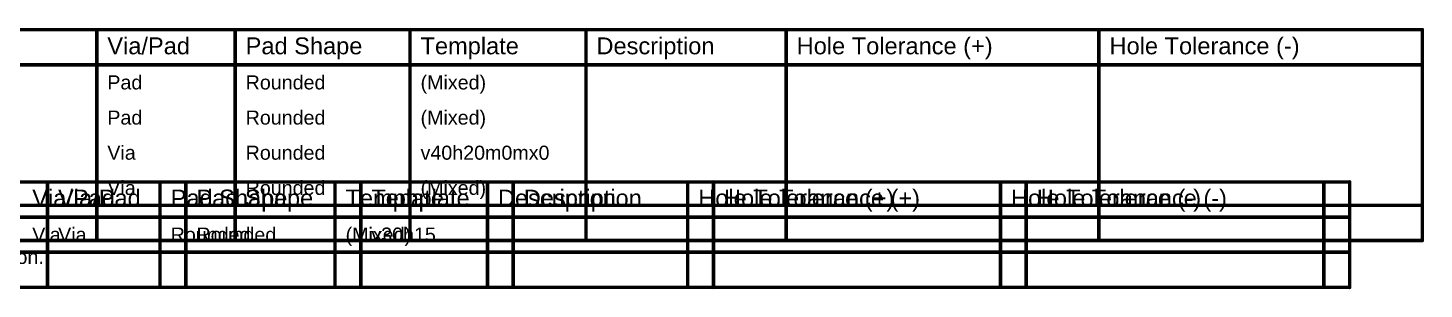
# Model space of a CAD drawing. Header units: inches. Extents: x -6 to 284, y -12 to 154.
# Drawn here: x 133.1 to 284.3, y 39.8 to 68.2 of the extents above; entities that cross this region are included whole.
import ezdxf

# ---------------------------------------------------------------- set-up
doc = ezdxf.new("R2010")
doc.units = ezdxf.units.IN
doc.layers.add('Drill Drawing', color=1, linetype='Continuous')
doc.styles.add('Arial', font='', dxfattribs={"height": 0.2})
doc.styles.get('Arial').set_extended_font_data('Arial')

msp = doc.modelspace()

# ---------------------------------------------------------------- linework, layer by layer
at = {"layer": 'Drill Drawing'}
for points in [[(12.82, 67.96, 0.381, 0.381, 0), (284.12, 67.96, 0.381, 0.381, 0)], [(140.58, 45.1, 0.381, 0.381, 0), (140.58, 67.96, 0.381, 0.381, 0)], [(155.56, 45.1, 0.381, 0.381, 0), (155.56, 67.96, 0.381, 0.381, 0)], [(174.5, 45.1, 0.381, 0.381, 0), (174.5, 67.96, 0.381, 0.381, 0)], [(193.55, 45.1, 0.381, 0.381, 0), (193.55, 67.96, 0.381, 0.381, 0)], [(215.23, 45.1, 0.381, 0.381, 0), (215.23, 67.96, 0.381, 0.381, 0)], [(249.1, 45.1, 0.381, 0.381, 0), (249.1, 67.96, 0.381, 0.381, 0)], [(284.12, 45.1, 0.381, 0.381, 0), (284.12, 67.96, 0.381, 0.381, 0)], [(12.82, 64.15, 0.381, 0.381, 0), (284.12, 64.15, 0.381, 0.381, 0)], [(12.82, 51.45, 0.381, 0.381, 0), (276.25, 51.45, 0.381, 0.381, 0)], [(12.82, 51.45, 0.381, 0.381, 0), (273.46, 51.45, 0.381, 0.381, 0)], [(135.24, 40.02, 0.381, 0.381, 0), (135.24, 51.45, 0.381, 0.381, 0)], [(147.43, 40.02, 0.381, 0.381, 0), (147.43, 51.45, 0.381, 0.381, 0)], [(150.23, 40.02, 0.381, 0.381, 0), (150.23, 51.45, 0.381, 0.381, 0)], [(166.38, 40.02, 0.381, 0.381, 0), (166.38, 51.45, 0.381, 0.381, 0)], [(169.17, 40.02, 0.381, 0.381, 0), (169.17, 51.45, 0.381, 0.381, 0)], [(182.88, 40.02, 0.381, 0.381, 0), (182.88, 51.45, 0.381, 0.381, 0)], [(185.67, 40.02, 0.381, 0.381, 0), (185.67, 51.45, 0.381, 0.381, 0)], [(204.57, 40.02, 0.381, 0.381, 0), (204.57, 51.45, 0.381, 0.381, 0)], [(207.36, 40.02, 0.381, 0.381, 0), (207.36, 51.45, 0.381, 0.381, 0)], [(238.44, 40.02, 0.381, 0.381, 0), (238.44, 51.45, 0.381, 0.381, 0)], [(241.23, 40.02, 0.381, 0.381, 0), (241.23, 51.45, 0.381, 0.381, 0)], [(273.46, 40.02, 0.381, 0.381, 0), (273.46, 51.45, 0.381, 0.381, 0)], [(276.25, 40.02, 0.381, 0.381, 0), (276.25, 51.45, 0.381, 0.381, 0)], [(12.82, 48.91, 0.381, 0.381, 0), (284.12, 48.91, 0.381, 0.381, 0)], [(12.82, 47.64, 0.381, 0.381, 0), (276.25, 47.64, 0.381, 0.381, 0)], [(12.82, 47.64, 0.381, 0.381, 0), (273.46, 47.64, 0.381, 0.381, 0)], [(12.82, 45.1, 0.381, 0.381, 0), (284.12, 45.1, 0.381, 0.381, 0)], [(12.82, 43.83, 0.381, 0.381, 0), (276.25, 43.83, 0.381, 0.381, 0)], [(12.82, 43.83, 0.381, 0.381, 0), (273.46, 43.83, 0.381, 0.381, 0)], [(12.82, 40.02, 0.381, 0.381, 0), (276.25, 40.02, 0.381, 0.381, 0)], [(12.82, 40.02, 0.381, 0.381, 0), (273.46, 40.02, 0.381, 0.381, 0)]]:
    msp.add_lwpolyline(points, format="xyseb", dxfattribs=at)
for points in [[(140.48, 67.96, 0.191, 0.191, 1), (140.67, 67.96, 0.191, 0.191, 1)], [(155.46, 67.96, 0.191, 0.191, 1), (155.65, 67.96, 0.191, 0.191, 1)], [(174.41, 67.96, 0.191, 0.191, 1), (174.6, 67.96, 0.191, 0.191, 1)], [(193.45, 67.96, 0.191, 0.191, 1), (193.64, 67.96, 0.191, 0.191, 1)], [(215.14, 67.96, 0.191, 0.191, 1), (215.33, 67.96, 0.191, 0.191, 1)], [(249.01, 67.96, 0.191, 0.191, 1), (249.2, 67.96, 0.191, 0.191, 1)], [(284.03, 67.96, 0.191, 0.191, 1), (284.22, 67.96, 0.191, 0.191, 1)], [(284.03, 67.96, 0.191, 0.191, 1), (284.22, 67.96, 0.191, 0.191, 1)], [(284.03, 64.15, 0.191, 0.191, 1), (284.22, 64.15, 0.191, 0.191, 1)], [(135.15, 51.45, 0.191, 0.191, 1), (135.34, 51.45, 0.191, 0.191, 1)], [(147.34, 51.45, 0.191, 0.191, 1), (147.53, 51.45, 0.191, 0.191, 1)], [(150.13, 51.45, 0.191, 0.191, 1), (150.32, 51.45, 0.191, 0.191, 1)], [(166.28, 51.45, 0.191, 0.191, 1), (166.47, 51.45, 0.191, 0.191, 1)], [(169.07, 51.45, 0.191, 0.191, 1), (169.26, 51.45, 0.191, 0.191, 1)], [(182.79, 51.45, 0.191, 0.191, 1), (182.98, 51.45, 0.191, 0.191, 1)], [(185.58, 51.45, 0.191, 0.191, 1), (185.77, 51.45, 0.191, 0.191, 1)], [(204.47, 51.45, 0.191, 0.191, 1), (204.66, 51.45, 0.191, 0.191, 1)], [(207.26, 51.45, 0.191, 0.191, 1), (207.46, 51.45, 0.191, 0.191, 1)], [(238.35, 51.45, 0.191, 0.191, 1), (238.54, 51.45, 0.191, 0.191, 1)], [(241.14, 51.45, 0.191, 0.191, 1), (241.33, 51.45, 0.191, 0.191, 1)], [(273.36, 51.45, 0.191, 0.191, 1), (273.55, 51.45, 0.191, 0.191, 1)], [(273.36, 51.45, 0.191, 0.191, 1), (273.55, 51.45, 0.191, 0.191, 1)], [(276.15, 51.45, 0.191, 0.191, 1), (276.35, 51.45, 0.191, 0.191, 1)], [(276.15, 51.45, 0.191, 0.191, 1), (276.35, 51.45, 0.191, 0.191, 1)], [(284.03, 48.91, 0.191, 0.191, 1), (284.22, 48.91, 0.191, 0.191, 1)], [(273.36, 47.64, 0.191, 0.191, 1), (273.55, 47.64, 0.191, 0.191, 1)], [(276.15, 47.64, 0.191, 0.191, 1), (276.35, 47.64, 0.191, 0.191, 1)], [(140.48, 45.1, 0.191, 0.191, 1), (140.67, 45.1, 0.191, 0.191, 1)], [(155.46, 45.1, 0.191, 0.191, 1), (155.65, 45.1, 0.191, 0.191, 1)], [(174.41, 45.1, 0.191, 0.191, 1), (174.6, 45.1, 0.191, 0.191, 1)], [(193.45, 45.1, 0.191, 0.191, 1), (193.64, 45.1, 0.191, 0.191, 1)], [(215.14, 45.1, 0.191, 0.191, 1), (215.33, 45.1, 0.191, 0.191, 1)], [(249.01, 45.1, 0.191, 0.191, 1), (249.2, 45.1, 0.191, 0.191, 1)], [(273.36, 43.83, 0.191, 0.191, 1), (273.55, 43.83, 0.191, 0.191, 1)], [(276.15, 43.83, 0.191, 0.191, 1), (276.35, 43.83, 0.191, 0.191, 1)], [(284.03, 45.1, 0.191, 0.191, 1), (284.22, 45.1, 0.191, 0.191, 1)], [(284.03, 45.1, 0.191, 0.191, 1), (284.22, 45.1, 0.191, 0.191, 1)], [(135.15, 40.02, 0.191, 0.191, 1), (135.34, 40.02, 0.191, 0.191, 1)], [(147.34, 40.02, 0.191, 0.191, 1), (147.53, 40.02, 0.191, 0.191, 1)], [(150.13, 40.02, 0.191, 0.191, 1), (150.32, 40.02, 0.191, 0.191, 1)], [(166.28, 40.02, 0.191, 0.191, 1), (166.47, 40.02, 0.191, 0.191, 1)], [(169.07, 40.02, 0.191, 0.191, 1), (169.26, 40.02, 0.191, 0.191, 1)], [(182.79, 40.02, 0.191, 0.191, 1), (182.98, 40.02, 0.191, 0.191, 1)], [(185.58, 40.02, 0.191, 0.191, 1), (185.77, 40.02, 0.191, 0.191, 1)], [(204.47, 40.02, 0.191, 0.191, 1), (204.66, 40.02, 0.191, 0.191, 1)], [(207.26, 40.02, 0.191, 0.191, 1), (207.46, 40.02, 0.191, 0.191, 1)], [(238.35, 40.02, 0.191, 0.191, 1), (238.54, 40.02, 0.191, 0.191, 1)], [(241.14, 40.02, 0.191, 0.191, 1), (241.33, 40.02, 0.191, 0.191, 1)], [(273.36, 40.02, 0.191, 0.191, 1), (273.55, 40.02, 0.191, 0.191, 1)], [(273.36, 40.02, 0.191, 0.191, 1), (273.55, 40.02, 0.191, 0.191, 1)], [(276.15, 40.02, 0.191, 0.191, 1), (276.35, 40.02, 0.191, 0.191, 1)], [(276.15, 40.02, 0.191, 0.191, 1), (276.35, 40.02, 0.191, 0.191, 1)]]:
    msp.add_lwpolyline(points, format="xyseb", close=True, dxfattribs=at)

# ---------------------------------------------------------------- texts
at = {"layer": 'Drill Drawing', "style": 'Arial'}
for s, height, p in [('Via/Pad', 1.829, (141.72, 65.29)), ('Pad Shape', 1.829, (156.7, 65.29)), ('Template', 1.829, (175.64, 65.29)), ('Description', 1.8288, (194.69, 65.29)), ('Hole Tolerance (+)', 1.8288, (216.37, 65.29)), ('Hole Tolerance (-)', 1.8288, (250.25, 65.29)), ('Pad', 1.524, (141.72, 61.48)), ('Rounded', 1.524, (156.7, 61.48)), ('(Mixed)', 1.524, (175.64, 61.48)), ('Pad', 1.524, (141.72, 57.67)), ('Rounded', 1.524, (156.7, 57.67)), ('(Mixed)', 1.524, (175.64, 57.67)), ('Via', 1.524, (141.72, 53.86)), ('Rounded', 1.524, (156.7, 53.86)), ('v40h20m0mx0', 1.524, (175.64, 53.86)), ('Via', 1.524, (141.72, 50.05)), ('Rounded', 1.524, (156.7, 50.05)), ('(Mixed)', 1.524, (175.64, 50.05)), ('Via/Pad', 1.829, (133.59, 48.79)), ('Via/Pad', 1.829, (136.39, 48.79)), ('Pad Shape', 1.829, (148.58, 48.79)), ('Pad Shape', 1.829, (151.37, 48.79)), ('Template', 1.829, (167.52, 48.79)), ('Template', 1.829, (170.31, 48.79)), ('Description', 1.8288, (184.02, 48.79)), ('Description', 1.8288, (186.82, 48.79)), ('Hole Tolerance (+)', 1.8288, (205.71, 48.79)), ('Hole Tolerance (+)', 1.8288, (208.5, 48.79)), ('Hole Tolerance (-)', 1.8288, (239.58, 48.79)), ('Hole Tolerance (-)', 1.8288, (242.38, 48.79)), ('Via', 1.524, (133.59, 44.98)), ('Via', 1.524, (136.39, 44.98)), ('Rounded', 1.524, (148.58, 44.98)), ('Rounded', 1.524, (151.37, 44.98)), ('(Mixed)', 1.524, (167.52, 44.98)), ('v30h15', 1.524, (170.31, 44.98)), ('= Calculated from tool start centre position to tool end centre position.', 1.524, (69.35, 42.56))]:
    msp.add_text(s, height=height, dxfattribs=at).set_placement(p)

doc.saveas('drawing.dxf')
